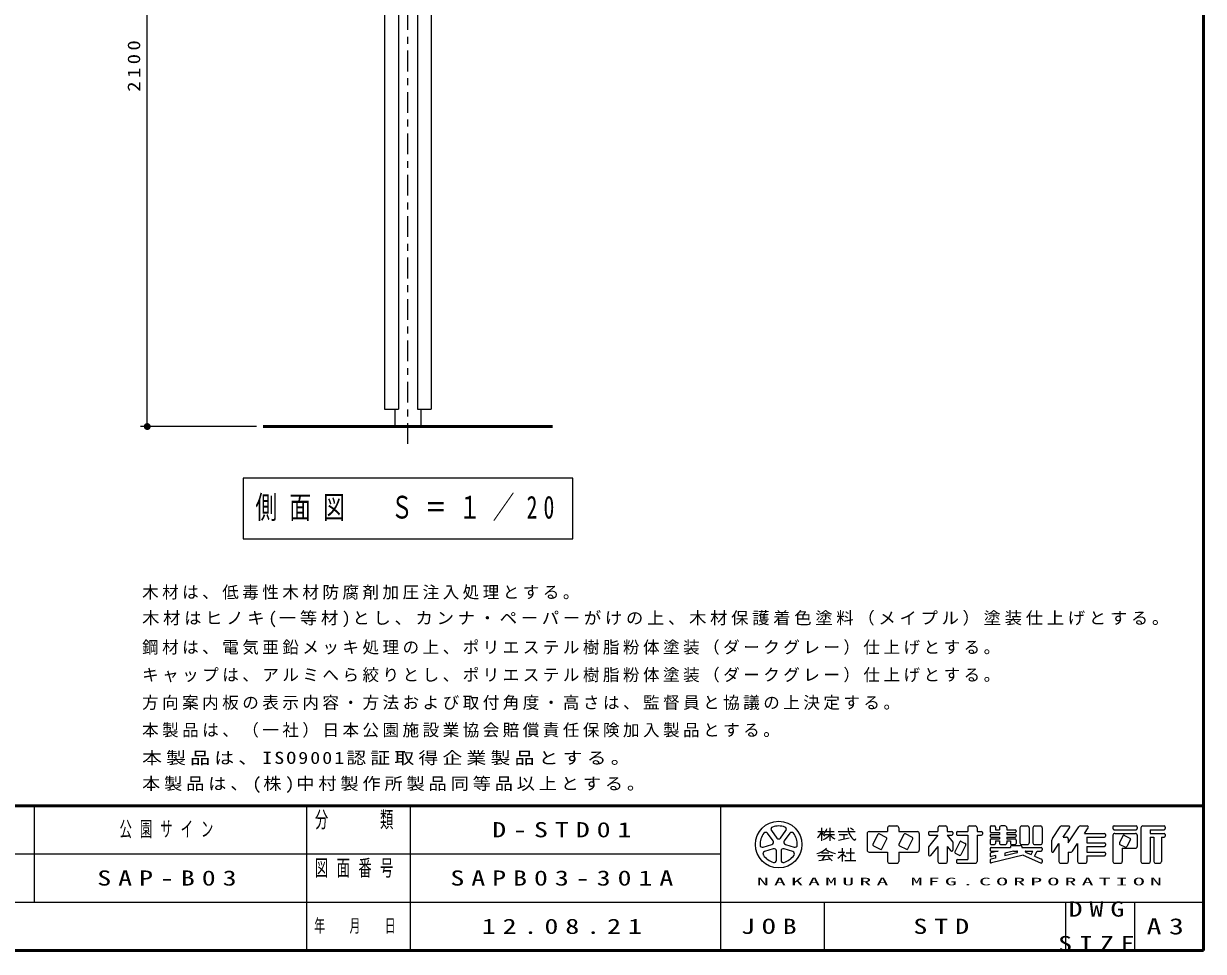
# Model space of a CAD drawing. Units: millimetres on the paper, scale 1:20. Extents: x -365 to 0, y 0 to 257.
# Drawn here: x -171 to 0, y -0.1 to 134.3 of the extents above; entities that cross this region are included whole.
import ezdxf

# ---------------------------------------------------------------- set-up
doc = ezdxf.new("R2010")
doc.units = ezdxf.units.MM
doc.linetypes.add('USER2', pattern=[6, 3, -1, 1, -1])
doc.layers.add('1_20', color=7, linetype='Continuous', lineweight=25)
doc.layers.add('NAKAMURA図枠', color=7, linetype='Continuous', lineweight=13)
doc.layers.add('99', color=7, linetype='Continuous')
doc.layers.add('CLASS1', color=7, linetype='Continuous')
doc.styles.add('ＭＳ ゴシック', font='')
doc.styles.get('ＭＳ ゴシック').set_extended_font_data('MS Gothic')

# ---------------------------------------------------------------- blocks, each defined once
blk = doc.blocks.new('filled_dot')
at = {"color": 0, "linetype": 'Continuous', "lineweight": -2, "const_width": 1.25}
blk.add_lwpolyline([(-0.625, 0, 1), (0.625, 0, 1)], format="xyb", close=True, dxfattribs=at)

msp = doc.modelspace()

# ---------------------------------------------------------------- linework, layer by layer
at = {"layer": '1_20', "linetype": 'USER2', "lineweight": 13}
msp.add_line((-115.319, 73.428), (-115.319, 199.203), dxfattribs=at)
at = {"layer": '1_20', "lineweight": 13}
for p, q in [((-153.101, 75.952), (-153.101, 180.942)), ((-137.29, 75.952), (-154.101, 75.952)), ((-139.219, 68.471), (-139.219, 59.671)), ((-91.419, 68.471), (-139.219, 68.471)), ((-91.419, 59.671), (-91.419, 68.471)), ((-139.219, 59.671), (-91.419, 59.671))]:
    msp.add_line(p, q, dxfattribs=at)
at = {"layer": '1_20'}
for p, q in [((-118.694, 175.952), (-118.694, 78.452)), ((-116.694, 175.952), (-116.694, 78.452)), ((-113.944, 175.952), (-113.944, 78.452)), ((-111.944, 175.952), (-111.944, 78.452)), ((-118.694, 78.452), (-116.694, 78.452)), ((-117.194, 78.452), (-117.194, 75.952)), ((-113.944, 78.452), (-111.944, 78.452)), ((-113.444, 78.452), (-113.444, 75.952))]:
    msp.add_line(p, q, dxfattribs=at)
at = {"layer": '1_20', "color": 1, "lineweight": 50}
for q in [(-136.29, 75.952), (-94.347, 75.952)]:
    msp.add_line((-115.319, 75.952), q, dxfattribs=at)
at = {"layer": 'NAKAMURA図枠', "lineweight": 50}
for p, q in [((0, 0), (0, 257)), ((-365, 21), (0, 21)), ((-365, 0), (0, 0))]:
    msp.add_line(p, q, dxfattribs=at)
at = {"layer": 'NAKAMURA図枠'}
for p, q in [((-169.5, 21), (-169.5, 7)), ((-115, 21), (-115, 0)), ((-62.629, 17.393), (-61.844, 16.313)), ((-61.298, 16.313), (-60.513, 17.393)), ((-48.476, 17.253), (-45.776, 17.253)), ((-45.776, 17.793), (-45.776, 17.253)), ((-45.506, 18.063), (-44.426, 18.063)), ((-44.156, 17.793), (-44.156, 17.253)), ((-44.156, 17.253), (-41.456, 17.253)), ((-39.674, 17.253), (-38.486, 17.253)), ((-38.486, 17.793), (-38.486, 17.253)), ((-38.216, 18.063), (-37.406, 18.063)), ((-37.136, 17.793), (-37.136, 17.253)), ((-37.136, 17.253), (-36.488, 17.253)), ((-35.624, 17.253), (-34.166, 17.253)), ((-34.166, 17.793), (-34.166, 17.253)), ((-33.896, 18.063), (-33.086, 18.063)), ((-32.816, 17.793), (-32.816, 17.253)), ((-32.816, 17.253), (-32.168, 17.253)), ((-30.926, 17.901), (-30.926, 17.28)), ((-30.764, 18.063), (-30.278, 18.063)), ((-30.764, 17.118), (-29.576, 17.118)), ((-30.116, 17.901), (-30.116, 17.523)), ((-30.116, 17.523), (-29.576, 17.523)), ((-29.576, 17.793), (-29.576, 17.523)), ((-29.576, 17.118), (-29.576, 16.848)), ((-28.766, 18.063), (-29.306, 18.063)), ((-28.496, 17.793), (-28.496, 17.523)), ((-28.496, 17.523), (-27.308, 17.523)), ((-28.496, 17.118), (-27.308, 17.118)), ((-28.496, 17.118), (-28.496, 16.848)), ((-27.146, 17.361), (-27.146, 17.28)), ((-26.606, 17.793), (-26.606, 15.633)), ((-26.336, 18.063), (-25.526, 18.063)), ((-25.256, 17.793), (-25.256, 15.633)), ((-24.716, 17.793), (-24.716, 15.633)), ((-24.446, 18.063), (-23.636, 18.063)), ((-23.366, 17.793), (-23.366, 15.633)), ((-21.88, 16.242), (-20.746, 17.943)), ((-20.521, 18.063), (-19.529, 18.063)), ((-20.306, 16.443), (-19.394, 17.811)), ((-19.586, 15.633), (-18.046, 17.943)), ((-17.821, 18.063), (-16.829, 18.063)), ((-17.246, 16.983), (-16.694, 17.811)), ((-13.106, 17.901), (-13.106, 17.685)), ((-12.944, 18.063), (-9.758, 18.063)), ((-12.944, 17.523), (-9.758, 17.523)), ((-9.596, 17.901), (-9.596, 17.685)), ((-9.056, 17.793), (-9.056, 12.933)), ((-8.786, 18.063), (-5.708, 18.063)), ((-7.706, 17.523), (-7.706, 16.983)), ((-7.706, 17.523), (-5.708, 17.523)), ((-5.546, 17.901), (-5.546, 17.685)), ((-63.828, 14.985), (-62.559, 15.397)), ((-62.39, 15.917), (-63.175, 16.997)), ((-59.967, 16.997), (-60.752, 15.917)), ((-60.583, 15.397), (-59.313, 14.985)), ((-48.746, 16.983), (-48.746, 14.553)), ((-47.198, 16.838), (-47.918, 15.4)), ((-45.975, 16.408), (-46.981, 16.911)), ((-46.622, 14.752), (-45.902, 16.19)), ((-43.418, 16.838), (-44.138, 15.4)), ((-42.195, 16.408), (-43.201, 16.911)), ((-42.842, 14.752), (-42.122, 16.19)), ((-41.186, 16.983), (-41.186, 14.553)), ((-39.836, 17.091), (-39.836, 16.875)), ((-38.486, 16.713), (-39.836, 15.026)), ((-39.674, 16.713), (-38.486, 16.713)), ((-37.136, 16.713), (-36.326, 15.701)), ((-37.136, 16.713), (-36.488, 16.713)), ((-36.326, 17.091), (-36.326, 16.875)), ((-36.326, 15.701), (-36.326, 14.543)), ((-35.318, 15.758), (-36.038, 14.32)), ((-35.786, 17.091), (-35.786, 16.875)), ((-35.624, 16.713), (-34.166, 16.713)), ((-35.101, 15.831), (-34.527, 15.544)), ((-34.166, 16.713), (-34.166, 13.203)), ((-32.816, 16.713), (-32.816, 12.933)), ((-32.816, 16.713), (-32.168, 16.713)), ((-32.006, 17.091), (-32.006, 16.875)), ((-30.926, 16.686), (-30.926, 16.605)), ((-30.926, 16.011), (-30.926, 15.525)), ((-30.764, 16.848), (-29.576, 16.848)), ((-30.764, 16.443), (-29.576, 16.443)), ((-30.764, 16.173), (-29.576, 16.173)), ((-30.116, 15.903), (-29.576, 15.903)), ((-30.116, 15.903), (-30.116, 15.525)), ((-29.576, 16.443), (-29.576, 16.173)), ((-29.576, 15.903), (-29.576, 15.633)), ((-28.496, 16.848), (-27.308, 16.848)), ((-28.496, 16.443), (-27.308, 16.443)), ((-28.496, 16.443), (-28.496, 16.173)), ((-28.496, 16.173), (-27.308, 16.173)), ((-28.496, 15.903), (-28.496, 15.633)), ((-28.496, 15.903), (-27.956, 15.903)), ((-27.956, 15.903), (-27.956, 15.525)), ((-27.146, 16.686), (-27.146, 16.605)), ((-27.146, 16.011), (-27.146, 15.525)), ((-22.016, 15.793), (-22.016, 14.413)), ((-21.719, 14.323), (-20.936, 15.498)), ((-20.936, 15.498), (-20.936, 12.933)), ((-20.306, 16.443), (-19.856, 16.443)), ((-19.586, 16.173), (-19.586, 15.633)), ((-18.966, 14.404), (-18.236, 15.498)), ((-18.236, 15.498), (-18.236, 12.933)), ((-17.246, 16.983), (-14.348, 16.983)), ((-16.886, 16.443), (-14.348, 16.443)), ((-16.886, 16.443), (-16.886, 15.633)), ((-16.886, 15.633), (-14.348, 15.633)), ((-14.186, 16.821), (-14.186, 16.605)), ((-14.186, 15.471), (-14.186, 15.255)), ((-13.106, 16.713), (-13.106, 12.933)), ((-12.836, 16.983), (-9.866, 16.983)), ((-11.666, 16.622), (-12.17, 15.616)), ((-12.097, 15.399), (-11.307, 15.004)), ((-11.449, 16.695), (-10.659, 16.3)), ((-10.586, 16.082), (-11.09, 15.076)), ((-9.596, 16.713), (-9.596, 15.093)), ((-7.706, 16.983), (-5.708, 16.983)), ((-7.706, 16.443), (-7.166, 16.443)), ((-7.706, 16.443), (-7.706, 12.933)), ((-7.166, 16.443), (-7.166, 12.933)), ((-6.086, 16.443), (-5.708, 16.443)), ((-6.086, 16.443), (-6.086, 12.933)), ((-5.546, 16.821), (-5.546, 16.605)), ((-62.35, 14.755), (-63.62, 14.343)), ((-61.908, 13.099), (-61.908, 14.434)), ((-61.233, 14.434), (-61.233, 13.099)), ((-59.522, 14.343), (-60.792, 14.755)), ((-48.476, 14.283), (-45.776, 14.283)), ((-47.845, 15.183), (-46.839, 14.68)), ((-45.776, 14.283), (-45.776, 12.933)), ((-44.156, 14.283), (-41.456, 14.283)), ((-44.156, 14.283), (-44.156, 12.933)), ((-44.065, 15.183), (-43.059, 14.68)), ((-39.836, 15.026), (-39.836, 13.868)), ((-38.486, 15.093), (-39.547, 13.766)), ((-38.486, 15.093), (-38.486, 12.933)), ((-37.136, 15.093), (-36.614, 14.441)), ((-37.136, 15.093), (-37.136, 12.933)), ((-35.965, 14.103), (-35.391, 13.816)), ((-34.454, 15.326), (-35.174, 13.888)), ((-30.926, 14.796), (-30.926, 14.58)), ((-30.926, 13.995), (-30.926, 13.773)), ((-29.74, 14.418), (-30.803, 14.152)), ((-30.764, 15.363), (-30.278, 15.363)), ((-30.764, 14.958), (-27.956, 14.958)), ((-30.764, 14.418), (-29.74, 14.418)), ((-26.15, 13.841), (-30.725, 12.697)), ((-30.116, 13.768), (-30.725, 13.615)), ((-30.116, 13.768), (-30.116, 13.406)), ((-29.306, 15.363), (-28.766, 15.363)), ((-27.513, 14.418), (-28.766, 14.105)), ((-27.023, 14.179), (-28.766, 13.743)), ((-28.766, 14.105), (-28.766, 13.743)), ((-27.956, 15.066), (-27.956, 14.958)), ((-27.794, 15.363), (-27.308, 15.363)), ((-27.794, 15.228), (-26.498, 15.228)), ((-27.513, 14.418), (-27.053, 14.418)), ((-26.336, 15.363), (-25.526, 15.363)), ((-26.336, 15.066), (-26.336, 14.958)), ((-26.336, 14.958), (-23.528, 14.958)), ((-26.15, 13.841), (-23.594, 12.705)), ((-25.771, 14.263), (-24.968, 13.906)), ((-25.738, 14.418), (-24.712, 14.418)), ((-24.968, 13.906), (-24.712, 14.418)), ((-24.474, 13.687), (-24.108, 14.418)), ((-24.474, 13.687), (-23.462, 13.237)), ((-24.446, 15.363), (-23.636, 15.363)), ((-24.108, 14.418), (-23.528, 14.418)), ((-23.366, 14.796), (-23.366, 14.58)), ((-19.586, 14.283), (-19.19, 14.283)), ((-19.586, 14.283), (-19.586, 12.933)), ((-16.886, 15.093), (-16.886, 14.283)), ((-16.886, 15.093), (-14.348, 15.093)), ((-16.886, 14.283), (-14.348, 14.283)), ((-16.886, 13.743), (-16.886, 12.933)), ((-16.886, 13.743), (-14.348, 13.743)), ((-14.186, 14.121), (-14.186, 13.905)), ((-11.756, 14.823), (-11.756, 12.933)), ((-11.756, 14.823), (-9.866, 14.823)), ((-45.506, 12.663), (-44.426, 12.663)), ((-38.216, 12.663), (-37.406, 12.663)), ((-35.786, 13.041), (-35.786, 12.825)), ((-35.624, 13.203), (-34.166, 13.203)), ((-35.624, 12.663), (-33.086, 12.663)), ((-30.926, 13.077), (-30.926, 12.854)), ((-30.116, 13.406), (-30.803, 13.234)), ((-23.366, 13.089), (-23.366, 12.853)), ((-20.666, 12.663), (-19.856, 12.663)), ((-17.966, 12.663), (-17.156, 12.663)), ((-12.836, 12.663), (-12.026, 12.663)), ((-8.786, 12.663), (-7.976, 12.663)), ((-6.896, 12.663), (-6.356, 12.663)), ((-10, 7), (-10, 0))]:
    msp.add_line(p, q, dxfattribs=at)
at = {"layer": 'NAKAMURA図枠', "lineweight": 25}
for p, q in [((-130, 21), (-130, 0)), ((-70, 21), (-70, 0)), ((-55.901, 17.253), (-54.956, 17.253)), ((-55.361, 17.793), (-55.361, 15.903)), ((-54.769, 17.253), (-53.525, 17.253)), ((-54.146, 17.793), (-54.146, 15.903)), ((-52.931, 17.253), (-50.501, 17.253)), ((-50.719, 17.467), (-51.16, 17.761)), ((-54.915, 16.848), (-53.471, 16.848)), ((-52.889, 16.02), (-51.353, 16.327)), ((-52.796, 16.848), (-51.581, 16.848)), ((-52.121, 16.848), (-52.121, 16.173)), ((-182.5, 14), (-70, 14)), ((-55.901, 13.784), (-53.741, 13.784)), ((-55.361, 14.148), (-54.281, 14.148)), ((-54.899, 13.784), (-55.289, 13.136)), ((-52.931, 14.283), (-52.051, 14.283)), ((-52.391, 14.823), (-52.391, 14.283)), ((-52.391, 13.91), (-52.391, 12.933)), ((-52.34, 13.96), (-51.796, 13.646)), ((-51.783, 14.148), (-50.568, 14.148)), ((-51.176, 14.823), (-51.176, 13.068)), ((-55.765, 13.067), (-54.113, 13.304)), ((-54.416, 13.607), (-53.81, 13.001)), ((-51.986, 13.068), (-50.366, 13.068)), ((-237.5, 7), (0, 7)), ((-55, 7), (-55, 0)), ((-20, 7), (-20, 0))]:
    msp.add_line(p, q, dxfattribs=at)
at = {"layer": 'NAKAMURA図枠'}
msp.add_circle((-61.571, 15.363), 3.375, dxfattribs=at)
for centre, radius, start, end in [((-63.448, 16.798), 0.338, 35.99999, 142.60154), ((-62.356, 17.592), 0.338, 109.39847, 215.99997), ((-61.571, 15.363), 2.7, 70.60155, 109.39847), ((-60.786, 17.592), 0.338, 324, 70.60155), ((-59.694, 16.798), 0.338, 37.39846, 143.99995), ((-48.476, 16.983), 0.27, 89.99998, 179.99996), ((-45.506, 17.793), 0.27, 89.99998, 179.99996), ((-44.426, 17.793), 0.27, 0, 89.99998), ((-41.456, 16.983), 0.27, 0, 89.99998), ((-39.674, 17.091), 0.162, 89.99998, 179.99996), ((-38.216, 17.793), 0.27, 89.99998, 179.99996), ((-37.406, 17.793), 0.27, 0, 89.99998), ((-36.488, 17.091), 0.162, 0, 89.99998), ((-35.624, 17.091), 0.162, 89.99998, 179.99996), ((-33.896, 17.793), 0.27, 89.99998, 179.99996), ((-33.086, 17.793), 0.27, 0, 89.99998), ((-32.168, 17.091), 0.162, 0, 89.99998), ((-30.764, 17.901), 0.162, 89.99998, 179.99996), ((-30.764, 17.28), 0.162, 179.99998, 270.00002), ((-30.278, 17.901), 0.162, 0, 89.99998), ((-29.306, 17.793), 0.27, 89.99998, 179.99996), ((-28.766, 17.793), 0.27, 0, 89.99998), ((-27.308, 17.361), 0.162, 0, 89.99998), ((-27.308, 17.28), 0.162, 270.00002, 0), ((-26.336, 17.793), 0.27, 89.99998, 179.99996), ((-25.526, 17.793), 0.27, 0, 89.99998), ((-24.446, 17.793), 0.27, 89.99998, 179.99996), ((-23.636, 17.793), 0.27, 0, 89.99998), ((-20.521, 17.793), 0.27, 89.99998, 146.30984), ((-19.529, 17.901), 0.162, 326.31015, 89.99998), ((-17.821, 17.793), 0.27, 89.99998, 146.3098), ((-16.829, 17.901), 0.162, 326.31003, 89.99998), ((-12.944, 17.901), 0.162, 89.99998, 179.99996), ((-12.944, 17.685), 0.162, 179.99998, 270.00002), ((-9.758, 17.901), 0.162, 0, 89.99998), ((-9.758, 17.685), 0.162, 270.00002, 0), ((-8.786, 17.793), 0.27, 89.99998, 179.99996), ((-5.708, 17.901), 0.162, 0, 89.99998), ((-5.708, 17.685), 0.162, 270.00002, 0), ((-61.571, 15.363), 2.7, 142.60154, 181.39846), ((-62.663, 15.718), 0.338, 287.99998, 35.99999), ((-61.571, 16.512), 0.338, 215.99998, 324), ((-60.479, 15.718), 0.338, 143.99996, 251.99999), ((-61.571, 15.363), 2.7, 358.60155, 37.39847), ((-47.773, 15.328), 0.162, 153.43495, 243.43485), ((-47.054, 16.766), 0.162, 63.43492, 153.43499), ((-46.047, 16.263), 0.162, 333.4349, 63.43487), ((-43.993, 15.328), 0.162, 153.43495, 243.43485), ((-43.274, 16.766), 0.162, 63.43492, 153.43499), ((-42.267, 16.263), 0.162, 333.4349, 63.43487), ((-39.674, 16.875), 0.162, 179.99998, 270.00002), ((-36.488, 16.875), 0.162, 270.00002, 0), ((-35.624, 16.875), 0.162, 179.99998, 270.00002), ((-35.174, 15.686), 0.162, 63.43487, 153.43498), ((-34.599, 15.399), 0.162, 333.43492, 63.43493), ((-32.168, 16.875), 0.162, 270.00002, 0), ((-30.764, 16.686), 0.162, 89.99998, 179.99996), ((-30.764, 16.605), 0.162, 179.99998, 270.00002), ((-30.764, 16.011), 0.162, 89.99998, 179.99996), ((-30.764, 15.525), 0.162, 179.99998, 270.00002), ((-30.278, 15.525), 0.162, 270.00002, 0), ((-29.306, 15.633), 0.27, 179.99998, 270.00002), ((-28.766, 15.633), 0.27, 270.00002, 0), ((-27.794, 15.525), 0.162, 179.99998, 270.00002), ((-27.308, 16.686), 0.162, 0, 89.99998), ((-27.308, 16.605), 0.162, 270.00002, 0), ((-27.308, 16.011), 0.162, 0, 89.99998), ((-27.308, 15.525), 0.162, 270.00002, 0), ((-26.336, 15.633), 0.27, 179.99998, 270.00002), ((-25.526, 15.633), 0.27, 270.00002, 0), ((-24.446, 15.633), 0.27, 179.99998, 270.00002), ((-23.636, 15.633), 0.27, 270.00002, 0), ((-21.206, 15.793), 0.81, 146.30999, 179.99996), ((-19.856, 16.173), 0.27, 0, 89.99998), ((-14.348, 16.821), 0.162, 0, 89.99998), ((-14.348, 16.605), 0.162, 270.00002, 0), ((-14.348, 15.471), 0.162, 0, 89.99998), ((-12.836, 16.713), 0.27, 89.99998, 179.99996), ((-12.025, 15.544), 0.162, 153.43517, 243.43529), ((-11.522, 16.55), 0.162, 63.43447, 153.43474), ((-10.731, 16.155), 0.162, 333.43484, 63.43447), ((-9.866, 16.713), 0.27, 0, 89.99998), ((-5.708, 16.821), 0.162, 0, 89.99998), ((-5.708, 16.605), 0.162, 270.00002, 0), ((-63.933, 15.306), 0.338, 181.39848, 287.99997), ((-63.516, 14.022), 0.338, 107.99999, 214.60154), ((-61.571, 15.363), 2.7, 214.60156, 253.39848), ((-62.246, 14.434), 0.338, 359.99997, 107.99999), ((-60.896, 14.434), 0.338, 71.99997, 179.99999), ((-61.571, 15.363), 2.7, 286.60155, 325.39847), ((-59.626, 14.022), 0.338, 325.39847, 71.99996), ((-59.209, 15.306), 0.338, 252.00001, 358.60156), ((-48.476, 14.553), 0.27, 179.99998, 270.00002), ((-46.766, 14.825), 0.162, 243.43498, 333.43496), ((-42.986, 14.825), 0.162, 243.43498, 333.43496), ((-41.456, 14.553), 0.27, 270.00002, 0), ((-39.674, 13.868), 0.162, 179.99998, 321.34037), ((-36.488, 14.543), 0.162, 218.65962, 0), ((-35.893, 14.248), 0.162, 153.43487, 243.4348), ((-35.318, 13.961), 0.162, 243.43487, 333.43498), ((-30.764, 14.796), 0.162, 89.99998, 179.99996), ((-30.764, 14.58), 0.162, 179.99998, 270.00002), ((-30.764, 13.995), 0.162, 104.03614, 179.99996), ((-30.764, 13.773), 0.162, 179.99998, 284.03612), ((-27.794, 15.066), 0.162, 89.99998, 179.99996), ((-27.053, 14.297), 0.121, 284.0365, 89.99998), ((-26.498, 15.066), 0.162, 0, 89.99998), ((-25.738, 14.337), 0.081, 89.99998, 246.03817), ((-23.528, 14.796), 0.162, 0, 89.99998), ((-23.528, 14.58), 0.162, 270.00002, 0), ((-21.854, 14.413), 0.162, 179.99998, 326.30997), ((-19.19, 14.553), 0.27, 270.00002, 326.31002), ((-14.348, 15.255), 0.162, 270.00002, 0), ((-14.348, 14.121), 0.162, 0, 89.99998), ((-14.348, 13.905), 0.162, 270.00002, 0), ((-11.234, 15.149), 0.162, 243.43534, 333.43491), ((-9.866, 15.093), 0.27, 270.00002, 0), ((-62.246, 13.099), 0.338, 253.39847, 359.99997), ((-60.896, 13.099), 0.338, 179.99999, 286.60154), ((-45.506, 12.933), 0.27, 179.99998, 270.00002), ((-44.426, 12.933), 0.27, 270.00002, 0), ((-38.216, 12.933), 0.27, 179.99998, 270.00002), ((-37.406, 12.933), 0.27, 270.00002, 0), ((-35.624, 13.041), 0.162, 89.99998, 179.99996), ((-35.624, 12.825), 0.162, 179.99998, 270.00002), ((-33.086, 12.933), 0.27, 270.00002, 0), ((-30.764, 13.077), 0.162, 104.03614, 179.99996), ((-30.764, 12.854), 0.162, 179.99998, 284.03612), ((-23.528, 12.853), 0.162, 246.03699, 0), ((-23.528, 13.089), 0.162, 0, 66.03701), ((-20.666, 12.933), 0.27, 179.99998, 270.00002), ((-19.856, 12.933), 0.27, 270.00002, 0), ((-17.966, 12.933), 0.27, 179.99998, 270.00002), ((-17.156, 12.933), 0.27, 270.00002, 0), ((-12.836, 12.933), 0.27, 179.99998, 270.00002), ((-12.026, 12.933), 0.27, 270.00002, 0), ((-8.786, 12.933), 0.27, 179.99998, 270.00002), ((-7.976, 12.933), 0.27, 270.00002, 0), ((-6.896, 12.933), 0.27, 179.99998, 270.00002), ((-6.356, 12.933), 0.27, 270.00002, 0)]:
    msp.add_arc(centre, radius, start, end, dxfattribs=at)
at = {"layer": 'NAKAMURA図枠', "lineweight": 25}
for centre, radius, start, end in [((-57.466, 18.084), 2.285, 311.36185, 337.13638), ((-53.383, 18.427), 2.345, 212.50346, 230.00631), ((-56.002, 18.047), 1.467, 313.72108, 343.54317), ((-49.563, 17.694), 1.953, 177.09472, 240.51891), ((-56.374, 18.818), 3.034, 295.86917, 317.23867), ((-51.918, 18.818), 3.034, 222.76131, 240.10806), ((-51.54, 16.805), 1.299, 321.42112, 334.8249), ((-56.898, 17.257), 3.32, 285.11261, 313.40619), ((-52.77, 17.194), 3.192, 231.17281, 259.75506), ((-55.66, 17.226), 4.657, 304.87257, 320.80411)]:
    msp.add_arc(centre, radius, start, end, dxfattribs=at)

# ---------------------------------------------------------------- block references
at = {"layer": '1_20', "lineweight": 13, "xscale": 0.4, "yscale": 0.4, "rotation": 90}
msp.add_blockref('filled_dot', (-153.101, 75.952), dxfattribs=at)

# ---------------------------------------------------------------- texts
at = {"layer": '1_20', "insert": (-154.101, 128.447), "char_height": 1.833, "attachment_point": 8, "rotation": 90, "style": 'ＭＳ ゴシック'}
msp.add_mtext('\\T1.33;\\W1.2;2100', dxfattribs=at)
at = {"layer": '1_20', "insert": (-115.319, 64.071), "char_height": 3.299, "attachment_point": 5, "style": 'ＭＳ ゴシック'}
msp.add_mtext('\\T1.56;\\W0.7;側面図\u3000Ｓ＝１／20', dxfattribs=at)
at = {"layer": '99', "char_height": 2.199, "attachment_point": 5, "style": 'ＭＳ ゴシック'}
for s, insert in [('\\T1.64;\\W0.6;公園サイン', (-149.75, 17.5)), ('\\T1.5;\\W1.35;D-STD01', (-92.5, 17.5)), ('\\T1.5;\\W1.35;SAP-B03', (-149.75, 10.5)), ('\\T1.5;\\W1.35;SAPB03-301A', (-92.5, 10.5)), ('\\T1.5;\\W1.35;12.08.21', (-92.5, 3.5)), ('\\T1.5;\\W1.35;STD', (-37.5, 3.5))]:
    msp.add_mtext(s, dxfattribs=dict(at, insert=insert))
at = {"layer": 'CLASS1', "char_height": 1.76, "attachment_point": 7, "style": 'ＭＳ ゴシック'}
for s, insert in [('\\T1.21;木材は、低毒性木材防腐剤加圧注入処理とする。', (-153.857, 50.858)), ('\\T1.21;\\W1.05;木材はヒノキ(一等材)とし、カンナ・ペーパーがけの上、木材保護着色塗料（メイプル）塗装仕上げとする。', (-153.857, 46.858)), ('\\T1.21;鋼材は、電気亜鉛メッキ処理の上、ポリエステル樹脂粉体塗装（ダークグレー）仕上げとする。', (-153.857, 42.858)), ('\\T1.21;キャップは、アルミへら絞りとし、ポリエステル樹脂粉体塗装（ダークグレー）仕上げとする。', (-153.857, 38.858)), ('\\T1.21;方向案内板の表示内容・方法および取付角度・高さは、監督員と協議の上決定する。', (-153.857, 34.858)), ('\\T1.21;本製品は、（一社）日本公園施設業協会賠償責任保険加入製品とする。', (-153.857, 30.858)), ('\\T1.21;\\W1.2;本製品は、ISO9001認証取得企業製品とする。', (-153.857, 26.858)), ('\\T1.21;\\W1.1;本製品は、(株)中村製作所製品同等品以上とする。', (-153.857, 22.858))]:
    msp.add_mtext(s, dxfattribs=dict(at, insert=insert))
at = {"layer": 'NAKAMURA図枠', "style": 'ＭＳ ゴシック'}
for s, insert, char_height, attachment_point in [('\\T1.64;\\W0.6;分\u3000\u3000類', (-122.5, 20.167), 2.346, 2), ('\\T1.64;\\W0.6;図面番号', (-122.5, 13.167), 2.346, 2), ('\\T1.44;\\W2.3;NAKAMURA\\~MFG.CORPORATION', (-35, 10), 1.1, 5), ('\\T1.5;\\W1.35;DWG', (-15, 6), 2.199, 5), ('\\T1.64;\\W0.6;年\u3000月\u3000日', (-122.5, 3.5), 1.906, 5), ('\\T1.5;\\W1.35;JOB', (-62.5, 3.5), 2.199, 5), ('\\T1.5;\\W1.35;A3', (-5, 3.5), 2.346, 5), ('\\T1.5;\\W1.35;SIZE', (-15, 1), 2.199, 5)]:
    msp.add_mtext(s, dxfattribs=dict(at, insert=insert, char_height=char_height, attachment_point=attachment_point))

doc.saveas('drawing.dxf')
